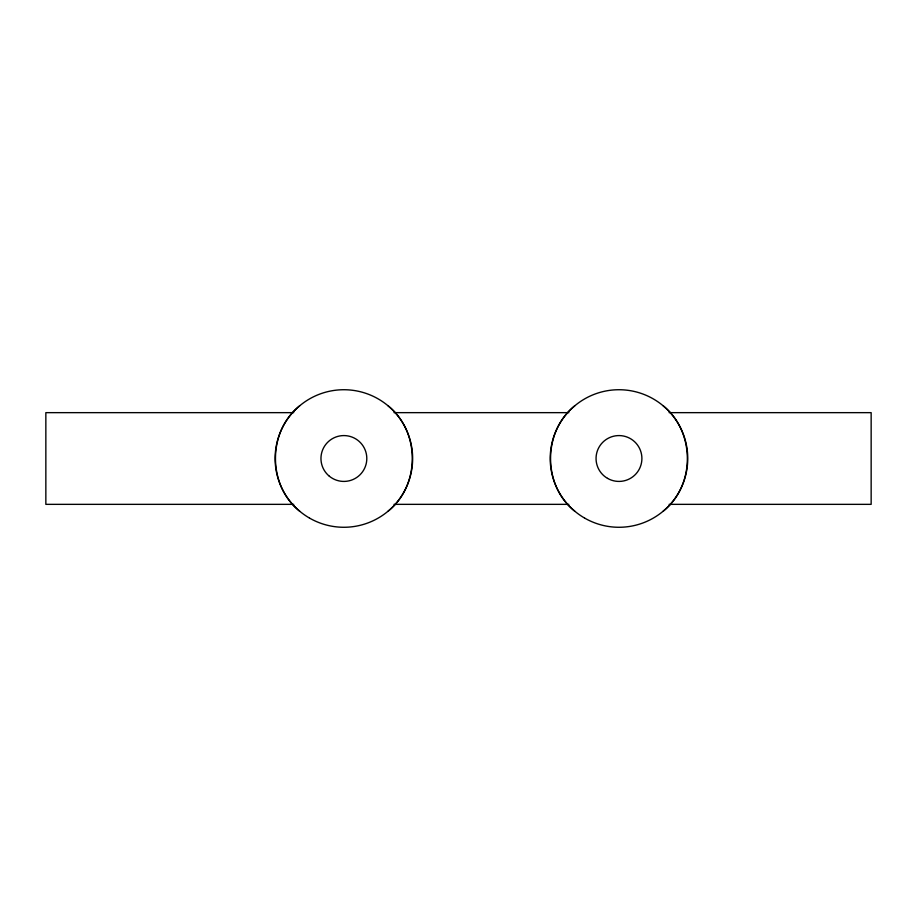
<?xml version="1.0" encoding="UTF-8"?>
<svg xmlns="http://www.w3.org/2000/svg" width="917" height="917" viewBox="0 0 917 917"><rect width="100%" height="100%" fill="white"/><g stroke="black" fill="none" stroke-linecap="round" stroke-linejoin="round"><path stroke-width="1.38" d="M299.664 405.818C267.374 431.506 267.443 485.471 299.664 511.182M388.086 511.182C420.376 485.494 420.307 431.529 388.086 405.818M574.764 405.818C542.543 431.529 542.474 485.494 574.764 511.182M663.186 511.182C695.579 485.425 695.212 431.586 663.186 405.818M293.727 412.65L45.85 412.65L45.85 504.35L293.727 504.35M394.023 412.65L568.827 412.65M669.123 412.65L871.15 412.65L871.15 504.35L669.123 504.35M394.023 504.35L568.827 504.35M584.587 518.059A68.775 68.775 0 0 0 687.75 458.5A68.775 68.775 0 0 0 584.587 398.941A68.775 68.775 0 0 0 584.587 518.059M607.513 478.353A22.925 22.925 0 0 0 641.9 458.5A22.925 22.925 0 0 0 607.513 438.647A22.925 22.925 0 0 0 607.513 478.353M309.488 518.059A68.775 68.775 0 0 0 412.65 458.5A68.775 68.775 0 0 0 309.488 398.941A68.775 68.775 0 0 0 309.488 518.059M329.352 476.232A22.925 22.925 0 0 0 366.502 462.214A22.925 22.925 0 0 0 335.782 437.054A22.925 22.925 0 0 0 329.352 476.232"/></g></svg>
